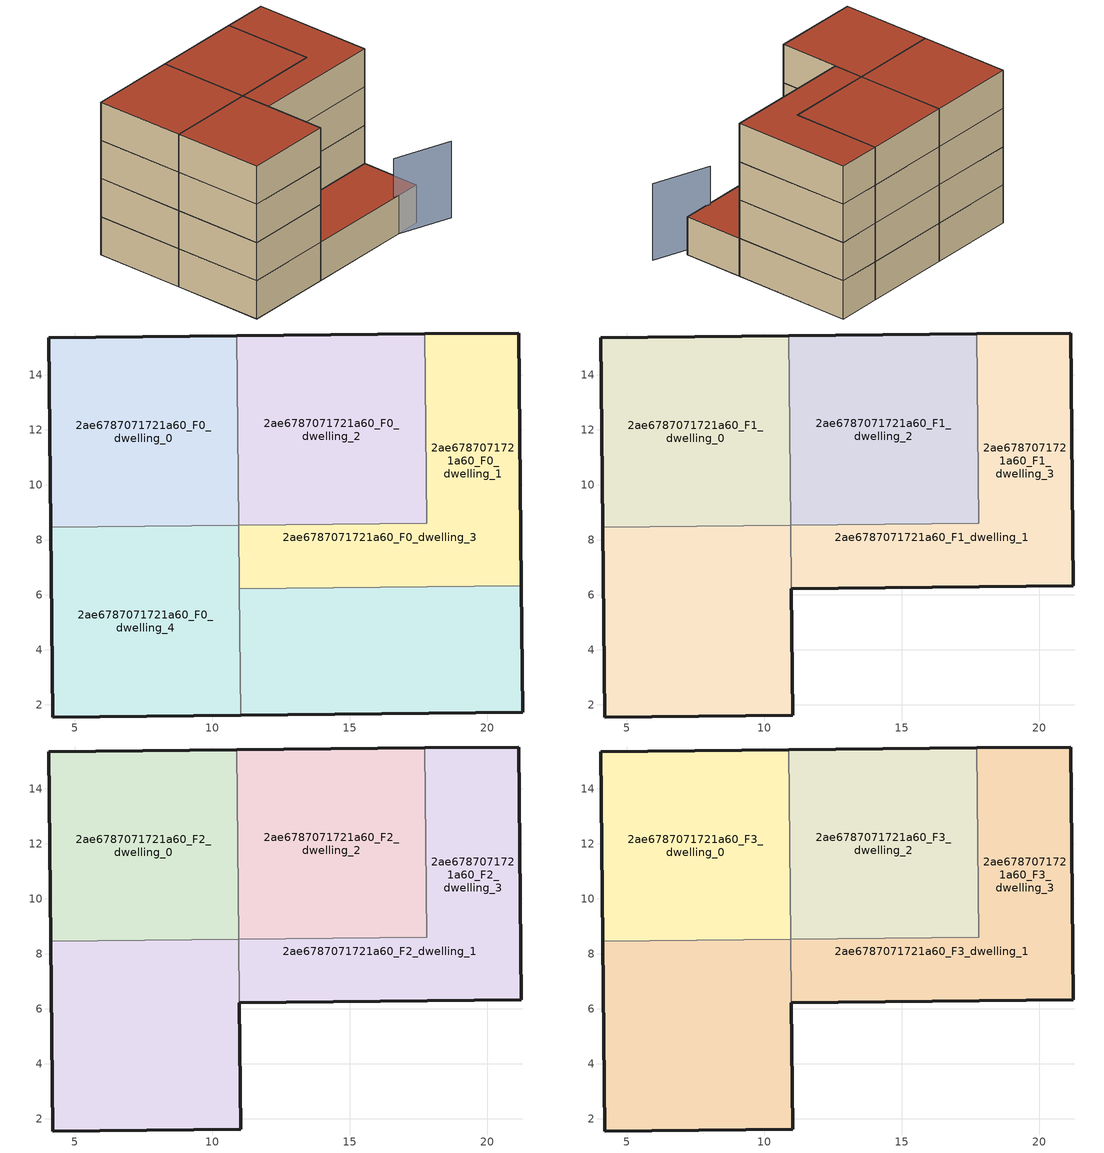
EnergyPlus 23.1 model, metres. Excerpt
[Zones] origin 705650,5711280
2ae6787071721a60_F0_dwelling_0
 floor ground (EU_floor_Construction): 10.97,8.52 10.89,15.41 4.06,15.34 4.13,8.45 z0
 wall outside (EU_wall_Construction): 4.13,8.45 4.06,15.34 10.89,15.41 z0:3
 wall to 2ae6787071721a60_F0_dwelling_2 (EU_wall_Construction): 10.89,15.41 10.97,8.52 z0:3
 wall to 2ae6787071721a60_F0_dwelling_1 (EU_wall_Construction): 10.97,8.52 4.13,8.45 z0:3
2ae6787071721a60_F0_dwelling_1
 floor ground (EU_floor_Construction): 21.25,6.33 21.15,15.52 17.73,15.49 17.8,8.6 10.97,8.52 10.99,6.23 z0; 11.04,1.63 10.97,8.52 4.13,8.45 4.2,1.56 z0; 21.3,1.74 21.25,6.33 10.99,6.23 11.04,1.63 z0
 wall outside (EU_wall_Construction): 11.04,1.63 4.2,1.56 4.13,8.45 z0:3
 wall to 2ae6787071721a60_F0_dwelling_4 (EU_wall_Construction): 10.99,6.23 11.04,1.63 z0:3
 wall to 2ae6787071721a60_F0_dwelling_3 (EU_wall_Construction): 10.97,8.52 10.99,6.23 z0:3
 roof outside (EU_floor_Construction): 21.25,6.33 21.3,1.74 11.04,1.63 10.99,6.23 z3
2ae6787071721a60_F0_dwelling_2
 floor ground (EU_floor_Construction): 17.8,8.6 17.73,15.49 10.89,15.41 10.97,8.52 z0
 wall outside (EU_wall_Construction): 10.89,15.41 17.73,15.49 z0:3
 wall to 2ae6787071721a60_F0_dwelling_3 (EU_wall_Construction): 17.73,15.49 17.8,8.6 10.97,8.52 z0:3
2ae6787071721a60_F0_dwelling_3
 floor ground (EU_floor_Construction): 21.25,6.33 21.15,15.52 17.73,15.49 17.8,8.6 10.97,8.52 10.99,6.23 z0; 11.04,1.63 10.97,8.52 4.13,8.45 4.2,1.56 z0
 wall outside (EU_wall_Construction): 17.73,15.49 21.15,15.52 21.25,6.33 z0:3
 wall to 2ae6787071721a60_F0_dwelling_4 (EU_wall_Construction): 21.25,6.33 10.99,6.23 z0:3
2ae6787071721a60_F0_dwelling_4
 floor ground (EU_floor_Construction): 11.04,1.63 10.97,8.52 4.13,8.45 4.2,1.56 z0; 21.3,1.74 21.25,6.33 10.99,6.23 11.04,1.63 z0
 wall outside (EU_wall_Construction): 21.25,6.33 21.3,1.74 11.04,1.63 z0:3
 ceiling adiabatic (EU_roof_Construction): 10.97,8.52 11.04,1.63 4.2,1.56 4.13,8.45 z3
 roof outside (EU_roof_Construction): 21.25,6.33 21.3,1.74 11.04,1.63 10.99,6.23 z3
2ae6787071721a60_F1_dwelling_0
 floor to 2ae6787071721a60_F0_dwelling_0 (EU_floor_Construction): 10.97,8.52 10.89,15.41 4.05,15.34 4.13,8.45 z3
 wall outside (EU_wall_Construction): 4.13,8.45 4.06,15.34 10.89,15.41 z3:6
 wall to 2ae6787071721a60_F1_dwelling_2 (EU_wall_Construction): 10.89,15.41 10.97,8.52 z3:6
 wall to 2ae6787071721a60_F1_dwelling_1 (EU_wall_Construction): 10.97,8.52 4.13,8.45 z3:6
2ae6787071721a60_F1_dwelling_1
 floor to 2ae6787071721a60_F0_dwelling_1 (EU_floor_Construction): 11.04,1.63 10.97,8.52 4.13,8.45 4.2,1.56 z3
 floor adiabatic (EU_floor_Construction): 21.25,6.33 21.15,15.52 17.73,15.49 17.8,8.6 10.97,8.52 10.99,6.23 z3
 wall outside (EU_wall_Construction): 10.99,6.23 11.04,1.63 4.2,1.56 4.13,8.45 z3:6
 wall to 2ae6787071721a60_F1_dwelling_3 (EU_wall_Construction): 10.97,8.52 10.99,6.23 z3:6
2ae6787071721a60_F1_dwelling_2
 floor to 2ae6787071721a60_F0_dwelling_2 (EU_floor_Construction): 17.8,8.6 17.73,15.49 10.89,15.41 10.97,8.52 z3
 wall outside (EU_wall_Construction): 10.89,15.41 17.73,15.49 z3:6
 wall to 2ae6787071721a60_F1_dwelling_3 (EU_wall_Construction): 17.73,15.49 17.8,8.6 10.97,8.52 z3:6
2ae6787071721a60_F1_dwelling_3
 floor to 2ae6787071721a60_F0_dwelling_3 (EU_floor_Construction): 21.25,6.33 21.15,15.52 17.73,15.49 17.8,8.6 10.97,8.52 10.99,6.23 z3; 11.04,1.63 10.97,8.52 4.13,8.45 4.2,1.56 z3
 wall outside (EU_wall_Construction): 17.73,15.49 21.15,15.52 21.25,6.33 10.99,6.22 z3:6
2ae6787071721a60_F2_dwelling_0
 floor to 2ae6787071721a60_F1_dwelling_0 (EU_floor_Construction): 10.97,8.52 10.89,15.41 4.05,15.34 4.13,8.45 z6
 wall outside (EU_wall_Construction): 4.13,8.45 4.06,15.34 10.89,15.41 z6:9
 wall to 2ae6787071721a60_F2_dwelling_2 (EU_wall_Construction): 10.89,15.41 10.97,8.52 z6:9
 wall to 2ae6787071721a60_F2_dwelling_1 (EU_wall_Construction): 10.97,8.52 4.13,8.45 z6:9
2ae6787071721a60_F2_dwelling_1
 floor adiabatic (EU_floor_Construction): 11.04,1.63 10.97,8.52 4.13,8.45 4.2,1.56 z6; 21.25,6.33 21.15,15.52 17.73,15.49 17.8,8.6 10.97,8.52 10.99,6.23 z6
 wall outside (EU_wall_Construction): 10.99,6.23 11.04,1.63 4.2,1.56 4.13,8.45 z6:9
 wall to 2ae6787071721a60_F2_dwelling_3 (EU_wall_Construction): 10.97,8.52 10.99,6.23 z6:9
2ae6787071721a60_F2_dwelling_2
 floor to 2ae6787071721a60_F1_dwelling_2 (EU_floor_Construction): 17.8,8.6 17.73,15.49 10.89,15.41 10.97,8.52 z6
 wall outside (EU_wall_Construction): 10.89,15.41 17.73,15.49 z6:9
 wall to 2ae6787071721a60_F2_dwelling_3 (EU_wall_Construction): 17.73,15.49 17.8,8.6 10.97,8.52 z6:9
2ae6787071721a60_F2_dwelling_3
 floor to 2ae6787071721a60_F1_dwelling_3 (EU_floor_Construction): 21.25,6.33 21.15,15.52 17.73,15.49 17.8,8.6 10.97,8.52 10.99,6.23 z6; 11.04,1.63 10.97,8.52 4.13,8.45 4.2,1.56 z6
 wall outside (EU_wall_Construction): 17.73,15.49 21.15,15.52 21.25,6.33 10.99,6.22 z6:9
2ae6787071721a60_F3_dwelling_0
 floor to 2ae6787071721a60_F2_dwelling_0 (EU_floor_Construction): 10.97,8.52 10.89,15.41 4.05,15.34 4.13,8.45 z9
 wall outside (EU_wall_Construction): 4.13,8.45 4.06,15.34 10.89,15.41 z9:12
 wall to 2ae6787071721a60_F3_dwelling_2 (EU_wall_Construction): 10.89,15.41 10.97,8.52 z9:12
 wall to 2ae6787071721a60_F3_dwelling_1 (EU_wall_Construction): 10.97,8.52 4.13,8.45 z9:12
 roof outside (EU_roof_Construction): 10.89,15.41 10.97,8.52 4.13,8.45 4.06,15.34 z12
2ae6787071721a60_F3_dwelling_1
 floor adiabatic (EU_floor_Construction): 11.04,1.63 10.97,8.52 4.13,8.45 4.2,1.56 z9; 21.25,6.33 21.15,15.52 17.73,15.49 17.8,8.6 10.97,8.52 10.99,6.23 z9
 wall outside (EU_wall_Construction): 10.99,6.23 11.04,1.63 4.2,1.56 4.13,8.45 z9:12
 wall to 2ae6787071721a60_F3_dwelling_3 (EU_wall_Construction): 10.97,8.52 10.99,6.23 z9:12
 roof outside (EU_roof_Construction): 10.97,8.52 11.04,1.63 4.2,1.56 4.13,8.45 z12; 21.15,15.52 21.25,6.33 10.99,6.23 10.97,8.52 17.8,8.6 17.73,15.49 z12
2ae6787071721a60_F3_dwelling_2
 floor to 2ae6787071721a60_F2_dwelling_2 (EU_floor_Construction): 17.8,8.6 17.73,15.49 10.89,15.41 10.97,8.52 z9
 wall outside (EU_wall_Construction): 10.89,15.41 17.73,15.49 z9:12
 wall to 2ae6787071721a60_F3_dwelling_3 (EU_wall_Construction): 17.73,15.49 17.8,8.6 10.97,8.52 z9:12
 roof outside (EU_roof_Construction): 17.73,15.49 17.8,8.6 10.97,8.52 10.89,15.41 z12
2ae6787071721a60_F3_dwelling_3
 floor to 2ae6787071721a60_F2_dwelling_3 (EU_floor_Construction): 21.25,6.33 21.15,15.52 17.73,15.49 17.8,8.6 10.97,8.52 10.99,6.23 z9; 11.04,1.63 10.97,8.52 4.13,8.45 4.2,1.56 z9
 wall outside (EU_wall_Construction): 17.73,15.49 21.15,15.52 21.25,6.33 10.99,6.22 z9:12
 roof outside (EU_roof_Construction): 10.97,8.52 11.04,1.63 4.2,1.56 4.13,8.45 z12; 21.15,15.52 21.25,6.33 10.99,6.23 10.97,8.52 17.8,8.6 17.73,15.49 z12
shading: 19.03,1.85 23.38,0.41 z0:6
[Building]
EU S2 Campaign: North Axis=0; Terrain=City; Solar Distribution=FullExterior
[Site:Location]
London: Latitude=51.5; Longitude=-0.5; Time Zone=0; Elevation=25
[SizingPeriod:WeatherFileDays]
AnnualSizingPeriod: Begin Month=1; Begin Day of Month=1; End Month=12; End Day of Month=31; Day of Week for Start Day=Monday; Use Weather File Daylight Saving Period=No; Use Weather File Rain and Snow Indicators=No
[MATERIAL]
EU_InternalMass_Material: Roughness=MediumRough; Thickness=0.1; Conductivity=1; Density=1800; Specific Heat=900; Thermal Absorptance=0.9; Solar Absorptance=0.7; Visible Absorptance=0.7
[MATERIAL:NOMASS] Roughness=MediumRough; Thermal Absorptance=0.9; Solar Absorptance=0.7; Visible Absorptance=0.7
Name | Thermal Resistance
EU_wall_NoMass | 1.04674
EU_roof_NoMass | 4.32442
EU_floor_NoMass | 2.04616
[CONSTRUCTION]
EU_wall_Construction: EU_wall_NoMass
EU_roof_Construction: EU_roof_NoMass
EU_floor_Construction: EU_floor_NoMass
EU_InternalMass_Construction: EU_InternalMass_Material
[ZONE] Type=1; Multiplier=1; Ceiling Height=autocalculate; Floor Area=autocalculate; Part of Total Floor Area=Yes
Name | Volume
2ae6787071721a60_F0_dwelling_0 | 141.346
2ae6787071721a60_F1_dwelling_0; 2ae6787071721a60_F2_dwelling_0; 2ae6787071721a60_F3_dwelling_0 | 141.347
2ae6787071721a60_F0_dwelling_1 | 424.051
2ae6787071721a60_F1_dwelling_1; 2ae6787071721a60_F2_dwelling_1; 2ae6787071721a60_F3_dwelling_1; 2ae6787071721a60_F0_dwelling_3; 2ae6787071721a60_F1_dwelling_3; 2ae6787071721a60_F2_dwelling_3; 2ae6787071721a60_F3_dwelling_3 | 282.713
2ae6787071721a60_F0_dwelling_2; 2ae6787071721a60_F1_dwelling_2; 2ae6787071721a60_F2_dwelling_2; 2ae6787071721a60_F3_dwelling_2 | 141.336
2ae6787071721a60_F0_dwelling_4 | 282.686
[INTERNALMASS] Construction=EU_InternalMass_Construction
Name | Zone or ZoneList | Surface Area
2ae6787071721a60_F0_dwelling_0_EU_InternalMass | 2ae6787071721a60_F0_dwelling_0 | 47.1157
2ae6787071721a60_F0_dwelling_1_EU_InternalMass | 2ae6787071721a60_F0_dwelling_1 | 47.1156
2ae6787071721a60_F0_dwelling_2_EU_InternalMass | 2ae6787071721a60_F0_dwelling_2 | 47.114
2ae6787071721a60_F0_dwelling_3_EU_InternalMass | 2ae6787071721a60_F0_dwelling_3 | 47.1218
2ae6787071721a60_F0_dwelling_4_EU_InternalMass | 2ae6787071721a60_F0_dwelling_4 | 47.11
2ae6787071721a60_F1_dwelling_0_EU_InternalMass | 2ae6787071721a60_F1_dwelling_0 | 58.8963
2ae6787071721a60_F1_dwelling_1_EU_InternalMass | 2ae6787071721a60_F1_dwelling_1 | 58.8963
2ae6787071721a60_F1_dwelling_2_EU_InternalMass | 2ae6787071721a60_F1_dwelling_2 | 58.8971
2ae6787071721a60_F1_dwelling_3_EU_InternalMass | 2ae6787071721a60_F1_dwelling_3 | 58.8988
2ae6787071721a60_F2_dwelling_0_EU_InternalMass | 2ae6787071721a60_F2_dwelling_0 | 58.8963
2ae6787071721a60_F2_dwelling_1_EU_InternalMass | 2ae6787071721a60_F2_dwelling_1 | 58.8963
2ae6787071721a60_F2_dwelling_2_EU_InternalMass | 2ae6787071721a60_F2_dwelling_2 | 58.8971
2ae6787071721a60_F2_dwelling_3_EU_InternalMass | 2ae6787071721a60_F2_dwelling_3 | 58.8988
2ae6787071721a60_F3_dwelling_0_EU_InternalMass | 2ae6787071721a60_F3_dwelling_0 | 58.8963
2ae6787071721a60_F3_dwelling_1_EU_InternalMass | 2ae6787071721a60_F3_dwelling_1 | 58.8963
2ae6787071721a60_F3_dwelling_2_EU_InternalMass | 2ae6787071721a60_F3_dwelling_2 | 58.8971
2ae6787071721a60_F3_dwelling_3_EU_InternalMass | 2ae6787071721a60_F3_dwelling_3 | 58.8988
[OTHEREQUIPMENT] Fuel Type=Electricity; Design Level Calculation Method=Watts/Area; Power per Zone Floor Area=1; Fraction Latent=0; Fraction Radiant=0; Fraction Lost=0; Carbon Dioxide Generation Rate=0; EndUse Subcategory=EU_Step8_InternalGains
Name | Zone or ZoneList or Space or SpaceList | Schedule
EU_Step8_InternalGain_2ae6787071721a60_F0_dwelling_0_f000 | 2ae6787071721a60_F0_dwelling_0 | EU_Step8_GainSchedule_2ae6787071721a60_F0_dwelling_0_f000
EU_Step8_InternalGain_2ae6787071721a60_F0_dwelling_1_f000 | 2ae6787071721a60_F0_dwelling_1 | EU_Step8_GainSchedule_2ae6787071721a60_F0_dwelling_1_f000
EU_Step8_InternalGain_2ae6787071721a60_F0_dwelling_2_f000 | 2ae6787071721a60_F0_dwelling_2 | EU_Step8_GainSchedule_2ae6787071721a60_F0_dwelling_2_f000
EU_Step8_InternalGain_2ae6787071721a60_F0_dwelling_3_f000 | 2ae6787071721a60_F0_dwelling_3 | EU_Step8_GainSchedule_2ae6787071721a60_F0_dwelling_3_f000
EU_Step8_InternalGain_2ae6787071721a60_F0_dwelling_4_f000 | 2ae6787071721a60_F0_dwelling_4 | EU_Step8_GainSchedule_2ae6787071721a60_F0_dwelling_4_f000
EU_Step8_InternalGain_2ae6787071721a60_F1_dwelling_0_f000 | 2ae6787071721a60_F1_dwelling_0 | EU_Step8_GainSchedule_2ae6787071721a60_F1_dwelling_0_f000
EU_Step8_InternalGain_2ae6787071721a60_F1_dwelling_1_f000 | 2ae6787071721a60_F1_dwelling_1 | EU_Step8_GainSchedule_2ae6787071721a60_F1_dwelling_1_f000
EU_Step8_InternalGain_2ae6787071721a60_F1_dwelling_2_f000 | 2ae6787071721a60_F1_dwelling_2 | EU_Step8_GainSchedule_2ae6787071721a60_F1_dwelling_2_f000
EU_Step8_InternalGain_2ae6787071721a60_F1_dwelling_3_f000 | 2ae6787071721a60_F1_dwelling_3 | EU_Step8_GainSchedule_2ae6787071721a60_F1_dwelling_3_f000
EU_Step8_InternalGain_2ae6787071721a60_F2_dwelling_0_f000 | 2ae6787071721a60_F2_dwelling_0 | EU_Step8_GainSchedule_2ae6787071721a60_F2_dwelling_0_f000
EU_Step8_InternalGain_2ae6787071721a60_F2_dwelling_1_f000 | 2ae6787071721a60_F2_dwelling_1 | EU_Step8_GainSchedule_2ae6787071721a60_F2_dwelling_1_f000
EU_Step8_InternalGain_2ae6787071721a60_F2_dwelling_2_f000 | 2ae6787071721a60_F2_dwelling_2 | EU_Step8_GainSchedule_2ae6787071721a60_F2_dwelling_2_f000
EU_Step8_InternalGain_2ae6787071721a60_F2_dwelling_3_f000 | 2ae6787071721a60_F2_dwelling_3 | EU_Step8_GainSchedule_2ae6787071721a60_F2_dwelling_3_f000
EU_Step8_InternalGain_2ae6787071721a60_F3_dwelling_0_f000 | 2ae6787071721a60_F3_dwelling_0 | EU_Step8_GainSchedule_2ae6787071721a60_F3_dwelling_0_f000
EU_Step8_InternalGain_2ae6787071721a60_F3_dwelling_1_f000 | 2ae6787071721a60_F3_dwelling_1 | EU_Step8_GainSchedule_2ae6787071721a60_F3_dwelling_1_f000
EU_Step8_InternalGain_2ae6787071721a60_F3_dwelling_2_f000 | 2ae6787071721a60_F3_dwelling_2 | EU_Step8_GainSchedule_2ae6787071721a60_F3_dwelling_2_f000
EU_Step8_InternalGain_2ae6787071721a60_F3_dwelling_3_f000 | 2ae6787071721a60_F3_dwelling_3 | EU_Step8_GainSchedule_2ae6787071721a60_F3_dwelling_3_f000
[ZONEVENTILATION:DESIGNFLOWRATE] Schedule=EU_AlwaysOn; Design Flow Rate Calculation Method=AirChanges/Hour; Air Changes per Hour=0.488719; Ventilation Type=Natural; Fan Pressure Rise=0; Fan Total Efficiency=1; Constant Term Coefficient=1; Temperature Term Coefficient=0; Velocity Term Coefficient=0; Velocity Squared Term Coefficient=0; Minimum Indoor Temperature=-100; Maximum Indoor Temperature=100; Delta Temperature=-100; Minimum Outdoor Temperature=-100; Maximum Outdoor Temperature=100; Maximum Wind Speed=40
Name | Zone or ZoneList or Space or SpaceList
EU_ConstantAir_2ae6787071721a60_F0_dwelling_0 | 2ae6787071721a60_F0_dwelling_0
EU_ConstantAir_2ae6787071721a60_F0_dwelling_1 | 2ae6787071721a60_F0_dwelling_1
EU_ConstantAir_2ae6787071721a60_F0_dwelling_2 | 2ae6787071721a60_F0_dwelling_2
EU_ConstantAir_2ae6787071721a60_F0_dwelling_3 | 2ae6787071721a60_F0_dwelling_3
EU_ConstantAir_2ae6787071721a60_F0_dwelling_4 | 2ae6787071721a60_F0_dwelling_4
EU_ConstantAir_2ae6787071721a60_F1_dwelling_0 | 2ae6787071721a60_F1_dwelling_0
EU_ConstantAir_2ae6787071721a60_F1_dwelling_1 | 2ae6787071721a60_F1_dwelling_1
EU_ConstantAir_2ae6787071721a60_F1_dwelling_2 | 2ae6787071721a60_F1_dwelling_2
EU_ConstantAir_2ae6787071721a60_F1_dwelling_3 | 2ae6787071721a60_F1_dwelling_3
EU_ConstantAir_2ae6787071721a60_F2_dwelling_0 | 2ae6787071721a60_F2_dwelling_0
EU_ConstantAir_2ae6787071721a60_F2_dwelling_1 | 2ae6787071721a60_F2_dwelling_1
EU_ConstantAir_2ae6787071721a60_F2_dwelling_2 | 2ae6787071721a60_F2_dwelling_2
EU_ConstantAir_2ae6787071721a60_F2_dwelling_3 | 2ae6787071721a60_F2_dwelling_3
EU_ConstantAir_2ae6787071721a60_F3_dwelling_0 | 2ae6787071721a60_F3_dwelling_0
EU_ConstantAir_2ae6787071721a60_F3_dwelling_1 | 2ae6787071721a60_F3_dwelling_1
EU_ConstantAir_2ae6787071721a60_F3_dwelling_2 | 2ae6787071721a60_F3_dwelling_2
EU_ConstantAir_2ae6787071721a60_F3_dwelling_3 | 2ae6787071721a60_F3_dwelling_3
[HVACTEMPLATE:THERMOSTAT] Constant Heating Setpoint=20; Constant Cooling Setpoint=50
EU_HeatOnly_2ae6787071721a60_F0_dwelling_0; EU_HeatOnly_2ae6787071721a60_F0_dwelling_1; EU_HeatOnly_2ae6787071721a60_F0_dwelling_2; EU_HeatOnly_2ae6787071721a60_F0_dwelling_3; EU_HeatOnly_2ae6787071721a60_F0_dwelling_4; EU_HeatOnly_2ae6787071721a60_F1_dwelling_0; EU_HeatOnly_2ae6787071721a60_F1_dwelling_1; EU_HeatOnly_2ae6787071721a60_F1_dwelling_2; EU_HeatOnly_2ae6787071721a60_F1_dwelling_3; EU_HeatOnly_2ae6787071721a60_F2_dwelling_0; EU_HeatOnly_2ae6787071721a60_F2_dwelling_1; EU_HeatOnly_2ae6787071721a60_F2_dwelling_2; EU_HeatOnly_2ae6787071721a60_F2_dwelling_3; EU_HeatOnly_2ae6787071721a60_F3_dwelling_0; EU_HeatOnly_2ae6787071721a60_F3_dwelling_1; EU_HeatOnly_2ae6787071721a60_F3_dwelling_2; EU_HeatOnly_2ae6787071721a60_F3_dwelling_3
[HVACTEMPLATE:ZONE:IDEALLOADSAIRSYSTEM] System Availability Schedule=EU_AlwaysOn; Maximum Heating Supply Air Temperature=50; Minimum Cooling Supply Air Temperature=13; Maximum Heating Supply Air Humidity Ratio=0.0156; Minimum Cooling Supply Air Humidity Ratio=0.0077; Heating Limit=NoLimit; Cooling Limit=NoLimit; Heating Availability Schedule=EU_AlwaysOn; Cooling Availability Schedule=EU_CoolingOff; Dehumidification Control Type=ConstantSensibleHeatRatio; Cooling Sensible Heat Ratio=0.7; Dehumidification Setpoint=60; Humidification Control Type=None; Humidification Setpoint=30; Outdoor Air Method=None; Outdoor Air Flow Rate per Person=0.00944; Outdoor Air Flow Rate per Zone Floor Area=0; Outdoor Air Flow Rate per Zone=0; Demand Controlled Ventilation Type=None; Outdoor Air Economizer Type=NoEconomizer; Heat Recovery Type=None; Sensible Heat Recovery Effectiveness=0.7; Latent Heat Recovery Effectiveness=0.65
Name | Template Thermostat
2ae6787071721a60_F0_dwelling_0 | EU_HeatOnly_2ae6787071721a60_F0_dwelling_0
2ae6787071721a60_F0_dwelling_1 | EU_HeatOnly_2ae6787071721a60_F0_dwelling_1
2ae6787071721a60_F0_dwelling_2 | EU_HeatOnly_2ae6787071721a60_F0_dwelling_2
2ae6787071721a60_F0_dwelling_3 | EU_HeatOnly_2ae6787071721a60_F0_dwelling_3
2ae6787071721a60_F0_dwelling_4 | EU_HeatOnly_2ae6787071721a60_F0_dwelling_4
2ae6787071721a60_F1_dwelling_0 | EU_HeatOnly_2ae6787071721a60_F1_dwelling_0
2ae6787071721a60_F1_dwelling_1 | EU_HeatOnly_2ae6787071721a60_F1_dwelling_1
2ae6787071721a60_F1_dwelling_2 | EU_HeatOnly_2ae6787071721a60_F1_dwelling_2
2ae6787071721a60_F1_dwelling_3 | EU_HeatOnly_2ae6787071721a60_F1_dwelling_3
2ae6787071721a60_F2_dwelling_0 | EU_HeatOnly_2ae6787071721a60_F2_dwelling_0
2ae6787071721a60_F2_dwelling_1 | EU_HeatOnly_2ae6787071721a60_F2_dwelling_1
2ae6787071721a60_F2_dwelling_2 | EU_HeatOnly_2ae6787071721a60_F2_dwelling_2
2ae6787071721a60_F2_dwelling_3 | EU_HeatOnly_2ae6787071721a60_F2_dwelling_3
2ae6787071721a60_F3_dwelling_0 | EU_HeatOnly_2ae6787071721a60_F3_dwelling_0
2ae6787071721a60_F3_dwelling_1 | EU_HeatOnly_2ae6787071721a60_F3_dwelling_1
2ae6787071721a60_F3_dwelling_2 | EU_HeatOnly_2ae6787071721a60_F3_dwelling_2
2ae6787071721a60_F3_dwelling_3 | EU_HeatOnly_2ae6787071721a60_F3_dwelling_3
[SIZING:ZONE] Zone Cooling Design Supply Air Temperature Input Method=SupplyAirTemperature; Zone Cooling Design Supply Air Temperature=13; Zone Heating Design Supply Air Temperature Input Method=SupplyAirTemperature; Zone Heating Design Supply Air Temperature=50; Zone Cooling Design Supply Air Humidity Ratio=0.008; Zone Heating Design Supply Air Humidity Ratio=0.008; Cooling Design Air Flow Method=DesignDay; Cooling Design Air Flow Rate=0; Cooling Minimum Air Flow per Zone Floor Area=0.000762; Cooling Minimum Air Flow=0; Cooling Minimum Air Flow Fraction=0.2; Heating Design Air Flow Method=DesignDay; Heating Design Air Flow Rate=0; Heating Maximum Air Flow per Zone Floor Area=0.002032; Heating Maximum Air Flow=0.141576; Heating Maximum Air Flow Fraction=0.3; Account for Dedicated Outdoor Air System=No; Dedicated Outdoor Air System Control Strategy=NeutralSupplyAir; Dedicated Outdoor Air Low Setpoint Temperature for Design=autosize; Dedicated Outdoor Air High Setpoint Temperature for Design=autosize; Zone Load Sizing Method=Sensible Load Only No Latent Load; Zone Latent Cooling Design Supply Air Humidity Ratio Input Method=HumidityRatioDifference; Zone Cooling Design Supply Air Humidity Ratio Difference=0.005; Zone Latent Heating Design Supply Air Humidity Ratio Input Method=HumidityRatioDifference; Zone Humidification Design Supply Air Humidity Ratio Difference=0.005
2ae6787071721a60_F0_dwelling_0; 2ae6787071721a60_F0_dwelling_1; 2ae6787071721a60_F0_dwelling_2; 2ae6787071721a60_F0_dwelling_3; 2ae6787071721a60_F0_dwelling_4; 2ae6787071721a60_F1_dwelling_0; 2ae6787071721a60_F1_dwelling_1; 2ae6787071721a60_F1_dwelling_2; 2ae6787071721a60_F1_dwelling_3; 2ae6787071721a60_F2_dwelling_0; 2ae6787071721a60_F2_dwelling_1; 2ae6787071721a60_F2_dwelling_2; 2ae6787071721a60_F2_dwelling_3; 2ae6787071721a60_F3_dwelling_0; 2ae6787071721a60_F3_dwelling_1; 2ae6787071721a60_F3_dwelling_2; 2ae6787071721a60_F3_dwelling_3
[SCHEDULE:CONSTANT]
Name | Hourly Value
EU_AlwaysOn | 1
EU_CoolingOff | 0
[SCHEDULE:FILE] Column Number=1; Rows to Skip at Top=0; Number of Hours of Data=8760; Column Separator=Comma; Interpolate to Timestep=No; Minutes per Item=60; Adjust Schedule for Daylight Savings=Yes
Name | File
EU_Step8_GainSchedule_2ae6787071721a60_F0_dwelling_0_f000 | ../../schedules/2ae6787071721a60/2ae6787071721a60_F0_dwelling_0_f000_gain.csv
EU_Step8_GainSchedule_2ae6787071721a60_F0_dwelling_1_f000 | ../../schedules/2ae6787071721a60/2ae6787071721a60_F0_dwelling_1_f000_gain.csv
EU_Step8_GainSchedule_2ae6787071721a60_F0_dwelling_2_f000 | ../../schedules/2ae6787071721a60/2ae6787071721a60_F0_dwelling_2_f000_gain.csv
EU_Step8_GainSchedule_2ae6787071721a60_F0_dwelling_3_f000 | ../../schedules/2ae6787071721a60/2ae6787071721a60_F0_dwelling_3_f000_gain.csv
EU_Step8_GainSchedule_2ae6787071721a60_F0_dwelling_4_f000 | ../../schedules/2ae6787071721a60/2ae6787071721a60_F0_dwelling_4_f000_gain.csv
EU_Step8_GainSchedule_2ae6787071721a60_F1_dwelling_0_f000 | ../../schedules/2ae6787071721a60/2ae6787071721a60_F1_dwelling_0_f000_gain.csv
EU_Step8_GainSchedule_2ae6787071721a60_F1_dwelling_1_f000 | ../../schedules/2ae6787071721a60/2ae6787071721a60_F1_dwelling_1_f000_gain.csv
EU_Step8_GainSchedule_2ae6787071721a60_F1_dwelling_2_f000 | ../../schedules/2ae6787071721a60/2ae6787071721a60_F1_dwelling_2_f000_gain.csv
EU_Step8_GainSchedule_2ae6787071721a60_F1_dwelling_3_f000 | ../../schedules/2ae6787071721a60/2ae6787071721a60_F1_dwelling_3_f000_gain.csv
EU_Step8_GainSchedule_2ae6787071721a60_F2_dwelling_0_f000 | ../../schedules/2ae6787071721a60/2ae6787071721a60_F2_dwelling_0_f000_gain.csv
EU_Step8_GainSchedule_2ae6787071721a60_F2_dwelling_1_f000 | ../../schedules/2ae6787071721a60/2ae6787071721a60_F2_dwelling_1_f000_gain.csv
EU_Step8_GainSchedule_2ae6787071721a60_F2_dwelling_2_f000 | ../../schedules/2ae6787071721a60/2ae6787071721a60_F2_dwelling_2_f000_gain.csv
EU_Step8_GainSchedule_2ae6787071721a60_F2_dwelling_3_f000 | ../../schedules/2ae6787071721a60/2ae6787071721a60_F2_dwelling_3_f000_gain.csv
EU_Step8_GainSchedule_2ae6787071721a60_F3_dwelling_0_f000 | ../../schedules/2ae6787071721a60/2ae6787071721a60_F3_dwelling_0_f000_gain.csv
EU_Step8_GainSchedule_2ae6787071721a60_F3_dwelling_1_f000 | ../../schedules/2ae6787071721a60/2ae6787071721a60_F3_dwelling_1_f000_gain.csv
EU_Step8_GainSchedule_2ae6787071721a60_F3_dwelling_2_f000 | ../../schedules/2ae6787071721a60/2ae6787071721a60_F3_dwelling_2_f000_gain.csv
EU_Step8_GainSchedule_2ae6787071721a60_F3_dwelling_3_f000 | ../../schedules/2ae6787071721a60/2ae6787071721a60_F3_dwelling_3_f000_gain.csv
